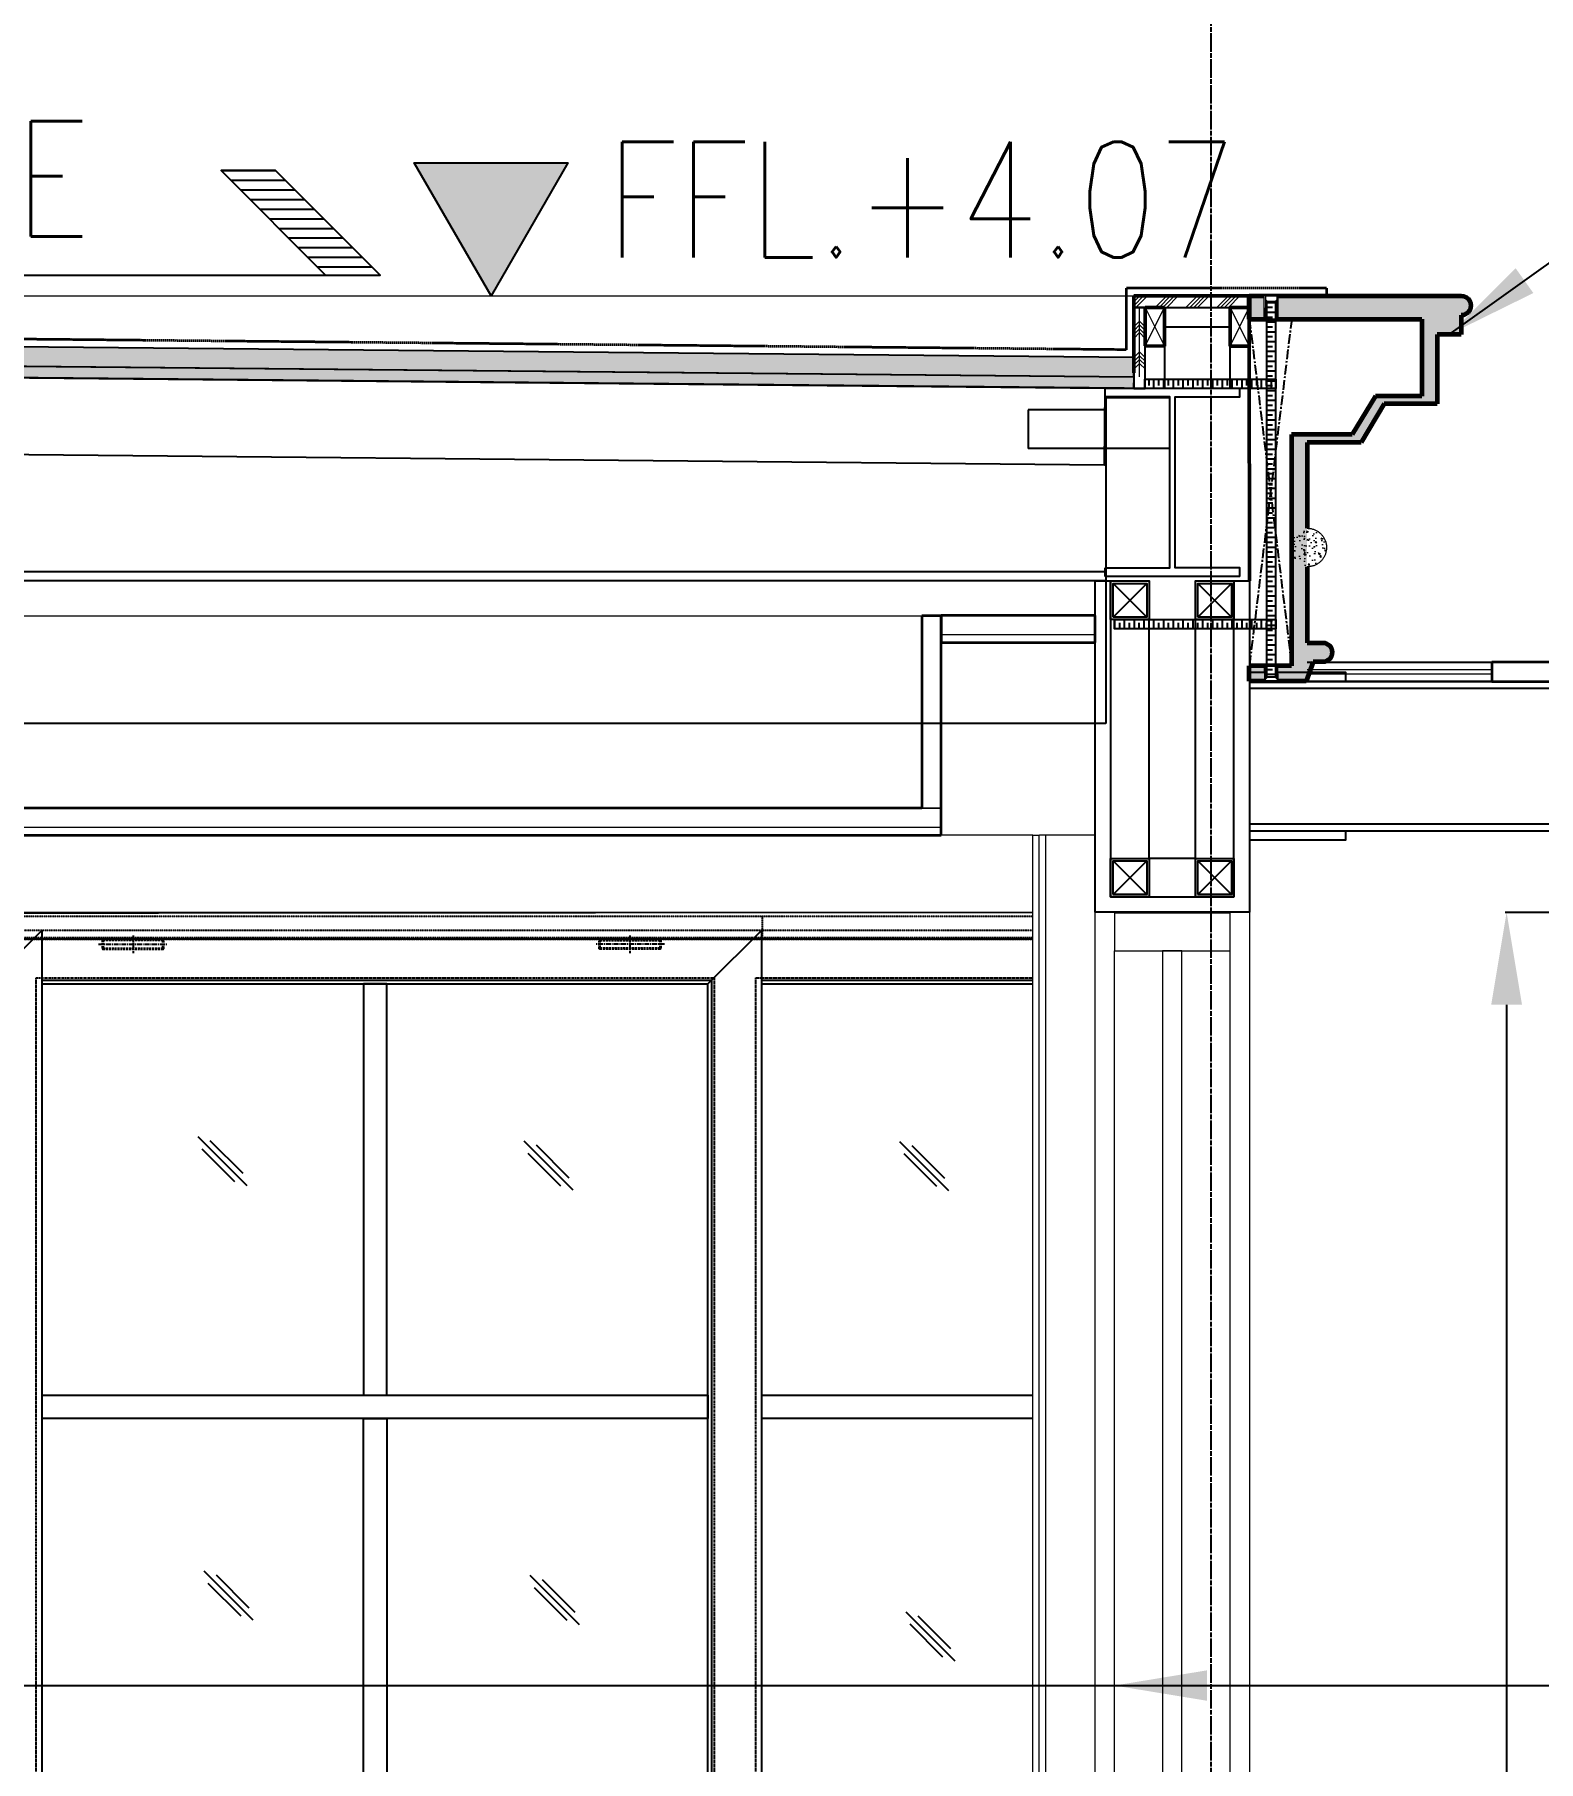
# Model space of a CAD drawing. Header units: millimetres. Extents: x -2196631 to 160, y -11674 to 51770.
# Drawn here: x -1039055 to -1037103, y 36320 to 38561 of the extents above; entities that cross this region are included whole.
import ezdxf
from ezdxf.enums import TextEntityAlignment as Align
from ezdxf.xclip import XClip

# ---------------------------------------------------------------- set-up
doc = ezdxf.new("R2010")
doc.units = ezdxf.units.MM
doc.set_wipeout_variables(frame=1)
for name, pattern in [('28 Xref BA305$0$_HIDDEN', [2.6, 2, -0.6]), ('28 Xref BA305$0$CENTER', [2, 1.25, -0.25, 0.25, -0.25]), ('_GRIDLINE', [11.2, 8, -0.6, 2, -0.6]), ('CENTER', [2, 1.25, -0.25, 0.25, -0.25]), ('DASHED-A5', [3.75, 2.5, -1.25]), ('DM1', [0.35, 0.05, -0.05, 0.2, -0.05]), ('HIDDEN', [0.375, 0.25, -0.125]), ('X289-3-GR-1$0$CENTER2', [1.125, 0.75, -0.125, 0.125, -0.125])]:
    doc.linetypes.add(name, pattern=pattern)
for name, color, linetype in [('2 mm. ALUMINIUM SHEET', 2, 'Continuous'), ('AE0720  MT 3986 SLIDING DOOR', 2, 'Continuous'), ('AE0760  SMALL TRANSOM', 4, 'Continuous'), ('AL-3 BOTTOM RAIL', 3, 'Continuous'), ('DIMENSION', 5, 'Continuous'), ('GLASS', 6, 'Continuous'), ('Level Spec', 3, 'Continuous'), ('MT-92103', 7, 'Continuous'), ('PVC COVER', 32, 'Continuous'), ('S-Section', 4, 'Continuous'), ('Slope', 1, 'Continuous'), ('TEXT 3', 3, 'Continuous'), ('TEXT 4', 4, 'Continuous'), ('TRIM', 2, 'Continuous')]:
    doc.layers.add(name, color=color, linetype=linetype)
for name, color, linetype, lineweight in [('21 Xref BA201$0$A-WALL', 113, 'Continuous', 18), ('28 Xref BA305$0$A-CLNG', 13, 'Continuous', 18), ('28 Xref BA305$0$A-DETL', 90, 'Continuous', 15), ('28 Xref BA305$0$A-DETL-GENF', 92, 'Continuous', 18), ('28 Xref BA305$0$A-FLOR', 192, 'Continuous', 9), ('28 Xref BA305$0$A-GLAZ', 151, 'Continuous', 9), ('28 Xref BA305$0$A-GLAZ-CURT', 52, 'Continuous', 18), ('28 Xref BA305$0$A-GLAZ-CWMG', 51, 'Continuous', 25), ('28 Xref BA305$0$A-ROOF', 132, 'Continuous', 18), ('28 Xref BA305$0$A-WALL', 113, 'Continuous', 9), ('S-GRID', 1, 'Continuous', 5)]:
    doc.layers.add(name, color=color, linetype=linetype, lineweight=lineweight)
doc.styles.add('28 Xref BA305$0$Standard', font='txt')
doc.styles.add('E100', font='ROMTH.shx', dxfattribs={"width": 0.85})
doc.styles.add('E175', font='ROMTH.shx', dxfattribs={"width": 0.85, "height": 4})
doc.styles.add('Romens', font='romans.shx', dxfattribs={"width": 0.8})
doc.dimstyles.new('28 Xref BA305$0$Standard', dxfattribs={"dimtxt": 0.18, "dimasz": 0.18, "dimexe": 0.18, "dimexo": 0.0625, "dimgap": 0.09, "dimtad": 0, "dimtih": 1, "dimtoh": 1, "dimdec": 4, "dimzin": 0, "dimdsep": 46, "dimtxsty": '28 Xref BA305$0$Standard', "dimcen": 0.09, "dimadec": 0, "dimazin": 0, "dimtfac": 1, "dimtdec": 4, "dimtofl": 0, "dimtmove": 0, "dimatfit": 3, "dimfxl": 0, "dimtolj": 1, "dimtzin": 0, "dimarcsym": 0})
doc.dimstyles.new('AA-50 mm', dxfattribs={"dimtxt": 120, "dimasz": 120, "dimexe": 160, "dimexo": 12, "dimgap": 100, "dimtad": 1, "dimdec": 0, "dimzin": 0, "dimdsep": 46, "dimtxsty": 'Romens', "dimcen": 0.3, "dimdle": 2, "dimclrd": 1, "dimclre": 1, "dimclrt": 3, "dimadec": 0, "dimazin": 0, "dimtfac": 1, "dimtdec": 0, "dimtix": 1, "dimtmove": 1, "dimatfit": 3, "dimfxl": 0, "dimtolj": 1, "dimtzin": 0, "dimarcsym": 0})

# ---------------------------------------------------------------- blocks, each defined once
blk = doc.blocks.new('28 Xref BA305$0$Orengery_Window_Steel_2200Wx3250H - Orengery_Window_Steel_2200Wx3250H-6362411-ZONE A_SECTION H')
at = {"layer": '28 Xref BA305$0$A-GLAZ', "color": 2, "lineweight": 18}
for p, q in [((-1080764, 4550.4), (-1080764, 4500.4)), ((-1080614, 4550.4), (-1080764, 4550.4)), ((-1080614, 4500.4), (-1080614, 4550.4)), ((-1080764, 4500.4), (-1080614, 4500.4)), ((-1080676.5, 4500.4), (-1080701.5, 4500.4)), ((-1080701.5, 4500.4), (-1080701.5, 1300.4)), ((-1080676.5, 1300.4), (-1080676.5, 4500.4))]:
    blk.add_line(p, q, dxfattribs=at)
at = {"layer": '28 Xref BA305$0$A-GLAZ', "color": 8}
for p, q in [((-1080764, 1300.4), (-1080764, 4500.4)), ((-1080614, 1300.4), (-1080614, 4500.4))]:
    blk.add_line(p, q, dxfattribs=at)
blk = doc.blocks.new('28 Xref BA305$0$Walls 1 - Walls 1-6035812-ZONE A_SECTION H')
at = {"layer": '28 Xref BA305$0$A-WALL', "lineweight": 18}
blk.add_line((-1080869.8, 4650.4), (-1080861.6, 4650.4), dxfattribs=at)
at = {"layer": '28 Xref BA305$0$A-WALL', "color": 2, "lineweight": 18}
blk.add_line((-1080869.8, 1300.4), (-1080869.8, 4650.4), dxfattribs=at)
at = {"layer": '28 Xref BA305$0$A-WALL', "color": 8, "lineweight": 18}
for p, q in [((-1080861.6, 1300.4), (-1080861.6, 4650.4)), ((-1080853, 1300.4), (-1080853, 4650.4)), ((-1080788.9, 1300.4), (-1080788.9, 4650.4)), ((-1080588.9, 4650.4), (-1080588.9, 1300.4))]:
    blk.add_line(p, q, dxfattribs=at)
blk = doc.blocks.new('28 Xref BA305$0$Ceilings 2 - Ceilings 2-6386874-ZONE A_SECTION H')
at = {"layer": '28 Xref BA305$0$A-CLNG', "color": 8}
for p, q in [((-1083529.5, 4935.4), (-1081014, 4935.4)), ((-1081014, 4685.4), (-1080989, 4685.4))]:
    blk.add_line(p, q, dxfattribs=at)
at = {"layer": '28 Xref BA305$0$A-CLNG', "color": 8, "lineweight": 35}
for p, q in [((-1080989, 4935.4), (-1081014, 4935.4)), ((-1081014, 4935.4), (-1081014, 4685.4)), ((-1080989, 4685.4), (-1080989, 4935.4))]:
    blk.add_line(p, q, dxfattribs=at)
blk = doc.blocks.new('28 Xref BA305$0$System Panel - Solid Acrylic 6mm_-7583188-ZONE A_SECTION H')
at = {"layer": '28 Xref BA305$0$A-GLAZ-CURT'}
for p, q in [((-1080514, 4933.4), (-1080274.1, 4933.4)), ((-1080274.1, 4927.4), (-1080514, 4927.4))]:
    blk.add_line(p, q, dxfattribs=at)
blk = doc.blocks.new('28 Xref BA305$0$Rectangular Mullion - Rectangular Mullion 25x50 mm-7583156-ZONE A_SECTION H')
at = {"layer": '28 Xref BA305$0$A-GLAZ-CWMG', "lineweight": 35}
for p, q in [((-1078788.9, 4942.9), (-1080274.1, 4942.9)), ((-1080274.1, 4942.9), (-1080274.1, 4917.9)), ((-1078788.9, 4917.9), (-1078788.9, 4942.9)), ((-1080274.1, 4917.9), (-1078788.9, 4917.9))]:
    blk.add_line(p, q, dxfattribs=at)
blk = doc.blocks.new('28 Xref BA305$0$Rectangular Mullion - Rectangular Mullion 25x50 mm-7583184-ZONE A_SECTION H')
at = {"layer": '28 Xref BA305$0$A-GLAZ-CWMG'}
for p, q in [((-1080514, 4942.9), (-1080274.1, 4942.9)), ((-1080274.1, 4917.9), (-1080514, 4917.9))]:
    blk.add_line(p, q, dxfattribs=at)
blk = doc.blocks.new('28 Xref BA305$0$Roofs 1 - Roofs 1-2999740-GRC_BUFFET LINE 2')
at = {"layer": '28 Xref BA305$0$A-ROOF'}
h = blk.add_hatch(dxfattribs=at)
h.set_pattern_fill('AR-CONC', color=8, scale=0.1, style=0)
h.set_pattern_definition([(50, (171077.052, 1666.373), (18.2184669, -1.59390855), [1.905, -20.955]), (355, (171077.052, 1666.373), (-3.52434214, 19.10568452), [1.524, -16.76405842]), (100.4514447, (171078.57, 1666.24), (14.6941247, 17.5117752), [1.61900088, -17.80902446]), (46.1842, (171077.052, 1671.453), (27.1079041, -4.2042328), [2.8575, -31.4325]), (96.6355576, (171079.31, 1671.102), (23.7404134, 24.74261246), [2.4285023, -26.7135608]), (351.1841512, (171077.052, 1671.453), (23.7404134, 24.74261246), [2.2859967, -25.1459732]), (21, (171079.592, 1670.183), (15.16143913, -10.22651982), [1.905, -20.955]), (326, (171079.592, 1670.183), (6.18020283, 18.4187966), [1.524, -16.764]), (71.451445, (171080.855, 1669.33), (21.34164193, 8.1922769), [1.61900088, -17.80899376]), (37.5, (171077.052, 1666.373), (0.308860325, 8.455503887), [0, -16.5608, 0, -17.018, 0, -16.8275]), (7.5, (171077.052, 1666.373), (6.68196625, 10.01805748), [0, -9.7028, 0, -16.1798, 0, -6.4135]), (327.5, (171071.388, 1666.373), (13.559059517, -0.5728744), [0, -6.35, 0, -19.812, 0, -26.289]), (317.5, (171068.848, 1666.373), (14.81291814, 2.5426491), [0, -8.255, 0, -13.1572, 0, -18.669])])
h.paths.add_polyline_path([(-923836.7, 4850.4), (-923762.9, 4850.4), (-923762.9, 4870.4), (-923817.8, 4870.4), (-923817.8, 5170.4), (-923896.5, 5170.4), (-923926.5, 5220.4), (-923986.8, 5220.4), (-923986.8, 5320.4), (-923762.9, 5320.4), (-923762.9, 5350.4), (-924037.9, 5350.4), (-924041.1, 5350), (-924044.1, 5348.8), (-924046.7, 5346.8), (-924048.7, 5344.2), (-924049.9, 5341.2), (-924050.4, 5337.9), (-924049.9, 5334.7), (-924048.7, 5331.7), (-924046.7, 5329.1), (-924044.1, 5327.1), (-924041.1, 5325.9), (-924037.9, 5325.4), (-924037.9, 5300.4), (-924006.9, 5300.4), (-924006.9, 5210.4), (-923937.9, 5210.4), (-923907.9, 5160.4), (-923837.9, 5160.4), (-923837.9, 4900.4), (-923857.9, 4900.4), (-923861.1, 4900), (-923864.1, 4898.8), (-923866.7, 4896.8), (-923868.7, 4894.2), (-923869.9, 4891.2), (-923870.4, 4887.9), (-923869.9, 4884.7), (-923868.7, 4881.7), (-923866.7, 4879.1), (-923864.1, 4877.1), (-923861.1, 4875.9), (-923857.9, 4875.4), (-923845.8, 4875.4)], flags=0)
h = blk.add_hatch(dxfattribs=at)
h.set_pattern_fill('AR-CONC', color=8, scale=0.1, style=0)
h.set_pattern_definition([(50, (171077.052, 1666.373), (18.2184669, -1.59390855), [1.905, -20.955]), (355, (171077.052, 1666.373), (-3.52434214, 19.10568452), [1.524, -16.76405842]), (100.4514447, (171078.57, 1666.24), (14.6941247, 17.5117752), [1.61900088, -17.80902446]), (46.1842, (171077.052, 1671.453), (27.1079041, -4.2042328), [2.8575, -31.4325]), (96.6355576, (171079.31, 1671.102), (23.7404134, 24.74261246), [2.4285023, -26.7135608]), (351.1841512, (171077.052, 1671.453), (23.7404134, 24.74261246), [2.2859967, -25.1459732]), (21, (171079.592, 1670.183), (15.16143913, -10.22651982), [1.905, -20.955]), (326, (171079.592, 1670.183), (6.18020283, 18.4187966), [1.524, -16.764]), (71.451445, (171080.855, 1669.33), (21.34164193, 8.1922769), [1.61900088, -17.80899376]), (37.5, (171077.052, 1666.373), (0.308860325, 8.455503887), [0, -16.5608, 0, -17.018, 0, -16.8275]), (7.5, (171077.052, 1666.373), (6.68196625, 10.01805748), [0, -9.7028, 0, -16.1798, 0, -6.4135]), (327.5, (171071.388, 1666.373), (13.559059517, -0.5728744), [0, -6.35, 0, -19.812, 0, -26.289]), (317.5, (171068.848, 1666.373), (14.81291814, 2.5426491), [0, -8.255, 0, -13.1572, 0, -18.669])])
h.paths.add_polyline_path([(-923837.9, 4999.9), (-923833.8, 5000.3), (-923829.8, 5001.4), (-923826, 5003.1), (-923822.6, 5005.5), (-923819.6, 5008.5), (-923817.8, 5011), (-923817.8, 5036.7), (-923819.6, 5039.2), (-923822.6, 5042.2), (-923826.3, 5044.7), (-923829.8, 5046.3), (-923833.8, 5047.4), (-923837.9, 5047.8), (-923842.1, 5047.4), (-923846.1, 5046.3), (-923849.9, 5044.6), (-923853.3, 5042.2), (-923856.3, 5039.2), (-923858.7, 5035.8), (-923860.4, 5032), (-923861.5, 5027.8), (-923861.9, 5023.8), (-923861.5, 5019.7), (-923860.4, 5015.5), (-923858.7, 5011.9), (-923856.3, 5008.5), (-923853.3, 5005.5), (-923849.9, 5003.1), (-923846.1, 5001.4), (-923842.1, 5000.3), (-923840.8, 5000.2)], flags=0)
at = {"layer": '28 Xref BA305$0$A-ROOF', "lineweight": 60}
for p, q in [((-923762.9, 5350.4), (-924037.9, 5350.4)), ((-923762.9, 5320.4), (-923762.9, 5350.4)), ((-924037.9, 5325.4), (-924037.9, 5300.4)), ((-923762.8, 5320.4), (-923986.8, 5320.4)), ((-923986.8, 5320.4), (-923986.8, 5220.4)), ((-924037.9, 5300.4), (-924006.9, 5300.4)), ((-924006.9, 5300.4), (-924006.9, 5210.4)), ((-924006.9, 5210.4), (-923937.9, 5210.4)), ((-923986.8, 5220.4), (-923926.5, 5220.4)), ((-923937.9, 5210.4), (-923907.9, 5160.4)), ((-923926.5, 5220.4), (-923896.5, 5170.4)), ((-923907.9, 5160.4), (-923837.9, 5160.4)), ((-923896.5, 5170.4), (-923817.8, 5170.4)), ((-923837.9, 5160.4), (-923838, 5048.9)), ((-923817.8, 5170.4), (-923817.8, 4870.4)), ((-923837.9, 4998.9), (-923837.9, 4900.4)), ((-923837.9, 4900.4), (-923857.9, 4900.4)), ((-923857.9, 4875.4), (-923845.8, 4875.4)), ((-923845.8, 4875.4), (-923836.7, 4850.4)), ((-923817.8, 4870.4), (-923762.8, 4870.4)), ((-923762.9, 4850.4), (-923762.9, 4870.4)), ((-923836.7, 4850.4), (-923762.9, 4850.4))]:
    blk.add_line(p, q, dxfattribs=at)
at = {"layer": '28 Xref BA305$0$A-ROOF'}
for p in [(-923838.1, 4998.9), (-923838.1, 4998.9), (-923838.1, 4998.9), (-923838.1, 4998.9), (-923838.1, 4998.9), (-923838, 4998.9), (-923838, 4998.9), (-923838, 4998.9), (-923838, 4998.9), (-923838, 4998.9), (-923838, 4998.9), (-923838, 4998.9), (-923838, 4998.9), (-923838, 4998.9)]:
    blk.add_line(p, (-923837.9, 4998.9), dxfattribs=at)
at = {"layer": '28 Xref BA305$0$A-ROOF', "flags": 128}
blk.add_lwpolyline([(-923838.1, 5048.9), (-923839.1, 5048.8), (-923840.1, 5048.8), (-923841.1, 5048.7), (-923842.1, 5048.5), (-923843.1, 5048.4), (-923844, 5048.1), (-923845, 5047.9), (-923846, 5047.6), (-923846.9, 5047.2), (-923847.8, 5046.9), (-923848.7, 5046.5), (-923849.6, 5046), (-923850.5, 5045.5), (-923851.4, 5045), (-923852.2, 5044.5), (-923853, 5043.9), (-923853.8, 5043.3), (-923854.6, 5042.6), (-923855.3, 5042), (-923856, 5041.3), (-923856.7, 5040.5), (-923857.4, 5039.8), (-923858, 5039), (-923858.6, 5038.2), (-923859.1, 5037.4), (-923859.7, 5036.5), (-923860.1, 5035.6), (-923860.6, 5034.7), (-923861, 5033.8), (-923861.4, 5032.9), (-923861.7, 5032), (-923862, 5031), (-923862.3, 5030.1), (-923862.5, 5029.1), (-923862.7, 5028.1), (-923862.9, 5027.1), (-923863, 5026.1), (-923863.1, 5025.1), (-923863.1, 5024.1), (-923863.1, 5023.1), (-923863, 5022.1), (-923863, 5021.1), (-923862.8, 5020.1), (-923862.7, 5019.1), (-923862.4, 5018.2), (-923862.2, 5017.2), (-923861.9, 5016.2), (-923861.6, 5015.3), (-923861.2, 5014.4), (-923860.8, 5013.4), (-923860.4, 5012.5), (-923859.9, 5011.7), (-923859.4, 5010.8), (-923858.9, 5010), (-923858.3, 5009.1), (-923857.7, 5008.3), (-923857.1, 5007.6), (-923856.4, 5006.8), (-923855.7, 5006.1), (-923855, 5005.4), (-923854.2, 5004.8), (-923853.5, 5004.1), (-923852.7, 5003.5), (-923851.8, 5003), (-923851, 5002.4), (-923850.1, 5001.9), (-923849.2, 5001.5), (-923848.3, 5001), (-923847.4, 5000.6), (-923846.5, 5000.3), (-923845.5, 5000), (-923844.6, 4999.7), (-923843.6, 4999.5), (-923842.6, 4999.3), (-923841.6, 4999.1), (-923840.6, 4999), (-923839.6, 4998.9), (-923838.6, 4998.9), (-923838.1, 4998.9)], dxfattribs=at)
at = {"layer": '28 Xref BA305$0$A-ROOF', "lineweight": 60}
for centre in [(-924037.9, 5337.9), (-923857.9, 4887.9)]:
    blk.add_arc(centre, 12.5, 90, 270, dxfattribs=at)
blk = doc.blocks.new('28 Xref BA305$0$6')
at = {"color": 3}
for p, q in [((-1078921.3, 7801.8), (-1078924.3, 7804.8)), ((-1078921.3, 7801.8), (-1078924.3, 7801.8)), ((-1078911.3, 7801.7), (-1078908.3, 7804.7)), ((-1078911.3, 7801.7), (-1078908.3, 7801.7))]:
    blk.add_line(p, q, dxfattribs=at)
at = {"color": 1}
blk.add_lwpolyline([(-1078908.3, 7807.3), (-1078924.3, 7807.3), (-1078924.4, 7787.3), (-1078908.4, 7787.3)], close=True, dxfattribs=at)
blk = doc.blocks.new('28 Xref BA305$0$gt')
at = {"color": 3}
for p, q in [((-1078922.7, 8289.5), (-1078925.7, 8286.5)), ((-1078922.7, 8289.5), (-1078925.7, 8289.5)), ((-1078912.7, 8289.4), (-1078909.7, 8286.4)), ((-1078912.7, 8289.4), (-1078909.7, 8289.4))]:
    blk.add_line(p, q, dxfattribs=at)
at = {"color": 1}
blk.add_lwpolyline([(-1078909.6, 8311.7), (-1078925.6, 8311.7), (-1078925.7, 8281.7), (-1078909.7, 8281.6)], close=True, dxfattribs=at)
blk = doc.blocks.new('28 Xref BA305$0$A$C4D8270BC')
h = blk.add_hatch()
h.set_pattern_fill('ANSI33', color=8, scale=2, angle=45)
h.set_pattern_definition([(90, (1070977.985, 3028.464), (-12.7, 0), []), (90, (1070984.335, 3034.814), (-12.7, 0), [6.35, -3.175])])
h.paths.add_polyline_path([(423.5, 391.8), (253.3, 392.4), (253.3, 380.4), (423.5, 379.8)])
h.paths.add_polyline_path([(462.5, 80), (253.3, 80), (253.3, 68), (462.5, 68)])
at = {"color": 8, "linetype": '28 Xref BA305$0$CENTER', "ltscale": 10}
for p, q in [((232.5, 470.1), (287.5, 20.1)), ((287.5, 470.1), (232.5, 20.1))]:
    blk.add_line(p, q, dxfattribs=at)
at = {"color": 3}
for p, q in [((254.3, 4.1), (251.3, 7.1)), ((254.3, 4.1), (251.3, 4.1)), ((264.3, 4.1), (267.3, 7)), ((264.3, 4.1), (267.3, 4)), ((267.3, 7), (267.3, 4))]:
    blk.add_line(p, q, dxfattribs=at)
at = {"color": 2}
for points in [[(422.9, 392.1), (253.3, 392.1), (253.3, 380.1), (422.9, 380.1)], [(462.5, 80), (253.3, 80), (253.3, 68), (462.5, 68)]]:
    blk.add_lwpolyline(points, close=True, dxfattribs=at)
at = {"color": 1}
blk.add_lwpolyline([(267.2, 20), (251.2, 20.1), (251.1, 0.1), (267.1, 0)], close=True, dxfattribs=at)
at = {"layer": '28 Xref BA305$0$A-FLOR', "lineweight": 60}
for p, q in [((287.6, 500.1), (287.5, 500.1)), ((287.5, 500.1), (287.5, 470.1))]:
    blk.add_line(p, q, dxfattribs=at)
at = {"color": 8, "linetype": '28 Xref BA305$0$CENTER', "ltscale": 10}
blk.add_blockref('28 Xref BA305$0$Roofs 1 - Roofs 1-2999740-GRC_BUFFET LINE 2', (924050.4, -4850.4), dxfattribs=at)
for points in [[(250.4, 490), (268.4, 490), (268.3, 470), (250.3, 470.1), (250.3, 490)], [(250.4, 20.1), (268.4, 20), (268.3, 0), (250.3, 0.1), (250.3, 20.1)]]:
    blk.add_wipeout(points)
blk.add_lwpolyline([(250.3, 500.1), (268.4, 500.1), (268.4, 470.1), (250.3, 470.1)], close=True)
at = {"rotation": 180}
blk.add_blockref('28 Xref BA305$0$6', (-1078657.2, 7807.3), dxfattribs=at)
blk.add_wipeout([(250.3, 500.1), (268.4, 500.1), (268.4, 470.1), (250.3, 470.1)])
h = blk.add_hatch()
h.set_pattern_fill('ANSI33', color=8, scale=2, angle=315)
h.set_pattern_definition([(0, (1078828.152, -7811.559), (3e-15, 12.7), []), (0, (1078834.502, -7817.909), (3e-15, 12.7), [6.35, -3.175])])
h.paths.add_polyline_path([(265.3, 492.3), (253.3, 492.3), (253.3, 5.6), (265.3, 5.6)])
at = {"color": 2}
blk.add_lwpolyline([(253.3, 492.3), (265.3, 492.3), (265.3, 5.6), (253.3, 5.6)], close=True, dxfattribs=at)
blk.add_lwpolyline([(253.3, 492.2), (265.3, 492.2), (265.3, 5.6), (253.3, 5.6)], close=True)
at = {"xscale": -1, "rotation": 180}
blk.add_blockref('28 Xref BA305$0$gt', (1079176.8, 8781.7), dxfattribs=at)
blk = doc.blocks.new('28 Xref BA305$0$A$C73DA7B81')
at = {"color": 2}
for points in [[(0, 0), (0, 50), (50, 50), (50, 0)], [(3.2, 3.2), (3.2, 46.8), (46.8, 46.8), (46.8, 3.2)]]:
    blk.add_lwpolyline(points, close=True, dxfattribs=at)
at = {"color": 8}
for points in [[(3.2, 46.8), (46.8, 3.2)], [(3.2, 3.2), (46.8, 46.8)]]:
    blk.add_lwpolyline(points, dxfattribs=at)
blk = doc.blocks.new('28 Xref BA305$0$M_Nominal Cut Lumber-Section - 25 x 50mm Nominal-7234800-ZONE A_SECTION C')
at = {"layer": '28 Xref BA305$0$A-DETL-GENF', "color": 2, "lineweight": 50}
for p, q in [((-920209.6, 5752.7), (-920256.9, 5736.4)), ((-920201.5, 5729.1), (-920209.6, 5752.7)), ((-920256.9, 5736.4), (-920248.8, 5712.8)), ((-920248.8, 5712.8), (-920201.5, 5729.1))]:
    blk.add_line(p, q, dxfattribs=at)
at = {"layer": '28 Xref BA305$0$A-DETL-GENF', "color": 255, "lineweight": 15}
for p, q in [((-920248.8, 5712.8), (-920209.6, 5752.7)), ((-920201.5, 5729.1), (-920256.9, 5736.4))]:
    blk.add_line(p, q, dxfattribs=at)
blk = doc.blocks.new('28 Xref BA305$0$A$C1AA16926')
at = {"color": 8}
for points in [[(82.5, 66), (0, 66), (0, 0)], [(82.5, 66), (82.5, 53)], [(85.5, 50), (82.5, 53)], [(85.5, 50), (183.5, 50)], [(183.5, 50), (183.5, 0)], [(0, 0), (183.5, 0)]]:
    blk.add_lwpolyline(points, dxfattribs=at)
blk = doc.blocks.new('*D630')
at = {"color": 0, "lineweight": -2, "transparency": 16777216}
for p, q in [((-1041805.1, 5244.3), (-1041805.1, 4795.4)), ((-1037664.9, 5211.9), (-1037664.9, 4795.4)), ((-1041804.9, 4795.6), (-1039735.7, 4795.6)), ((-1037665, 4795.6), (-1039734.3, 4795.6))]:
    blk.add_line(p, q, dxfattribs=at)
at = {"color": 0, "transparency": 16777216}
for points in [[(-1041804.9, 4795.6), (-1041804.9, 4795.5), (-1041805.1, 4795.6)], [(-1037665, 4795.6), (-1037665, 4795.5), (-1037664.9, 4795.6)]]:
    blk.add_solid(points, dxfattribs=at)
at = {"layer": 'Defpoints', "color": 0, "transparency": 16777216}
for p in [(-1041805.1, 5244.4), (-1037664.9, 5212), (-1037664.9, 4795.6)]:
    blk.add_point(p, dxfattribs=at)
at = {"color": 0, "transparency": 16777216, "insert": (-1039735, 4795.6), "char_height": 0.18, "attachment_point": 5, "style": '28 Xref BA305$0$Standard'}
blk.add_mtext('\\A1;4140.2461', dxfattribs=at)
blk = doc.blocks.new('A$C7A065C09')
at = {"layer": 'PVC COVER', "linetype": 'CENTER', "ltscale": 5}
for p, q in [((45, 22.6), (45, 0)), ((0, 11.3), (90, 11.3))]:
    blk.add_line(p, q, dxfattribs=at)
at = {"layer": 'PVC COVER', "linetype": 'DASHED-A5'}
blk.add_lwpolyline([(84, 5, 0.414214), (85, 6), (85, 16.6, 0.414214), (84, 17.6), (6, 17.6, 0.414214), (5, 16.6), (5, 6, 0.414214), (6, 5)], format="xyb", close=True, dxfattribs=at)
at = {"layer": 'PVC COVER', "color": 251, "linetype": 'DASHED-A5'}
blk.add_lwpolyline([(84, 5.8, 0.414214), (84.2, 6), (84.2, 16.6, 0.414214), (84, 16.8), (6, 16.8, 0.414214), (5.8, 16.6), (5.8, 6, 0.414214), (6, 5.8)], format="xyb", close=True, dxfattribs=at)
blk.add_lwpolyline([(83.8, 6.2), (83.8, 16.4), (6.2, 16.4), (6.2, 6.2)], close=True, dxfattribs=at)
blk = doc.blocks.new('A$C320E21BD')
at = {"layer": 'GLASS', "color": 203, "linetype": 'Continuous', "ltscale": 5}
for p, q in [((0, 0), (127.3, 127.3)), ((10.6, 31.8), (95.5, 116.7)), ((31.8, 10.6), (116.7, 95.5))]:
    blk.add_line(p, q, dxfattribs=at)
blk = doc.blocks.new('A$C03667459')
at = {"layer": '2 mm. ALUMINIUM SHEET', "xscale": 2, "yscale": 2, "zscale": 2}
blk.add_blockref('A$C320E21BD', (-127.3, -127.3), dxfattribs=at)
blk = doc.blocks.new('A$C478266F2')
at = {"layer": 'AE0720  MT 3986 SLIDING DOOR', "linetype": 'HIDDEN'}
blk.add_line((2896.5, 3247), (25, 3247), dxfattribs=at)
at = {"layer": 'AE0720  MT 3986 SLIDING DOOR'}
for p, q in [((958.8, 32, 0), (958.8, 3247, 0)), ((1028.8, 3177), (958.8, 3247, 0)), ((1892.7, 32, 0), (1892.7, 3247, 0)), ((1962.7, 3177), (1892.7, 3247, 0)), ((958.8, 3182), (90, 3182)), ((958.8, 3177), (95, 3177)), ((1023.8, 97, 0), (1023.8, 3182, 0)), ((1892.7, 3182), (1023.8, 3182)), ((1028.8, 952, 0), (1028.8, 3177, 0)), ((1892.7, 3177), (1028.8, 3177))]:
    blk.add_line(p, q, dxfattribs=at)
at = {"layer": 'AE0760  SMALL TRANSOM'}
for points in [[(1475.7, 2643.2), (1445.7, 2643.2), (1445.7, 3177), (1475.7, 3177)], [(958.8, 2643.2), (95, 2643.2), (95, 2613.2), (958.8, 2613.2)], [(1892.7, 2643.2), (1028.8, 2643.2), (1028.8, 2613.2), (1892.7, 2613.2)], [(1475.7, 2613.2), (1445.7, 2613.2), (1445.7, 2079.5), (1475.7, 2079.5)]]:
    blk.add_lwpolyline(points, close=True, dxfattribs=at)
at = {"layer": 'AL-3 BOTTOM RAIL', "color": 9, "linetype": 'HIDDEN'}
blk.add_lwpolyline([(25, 3279), (2925, 3279), (2925, 3235), (25, 3235)], close=True, dxfattribs=at)
at = {"layer": 'GLASS', "color": 203, "linetype": 'HIDDEN', "ltscale": 5}
for points in [[(966.8, 3185), (87, 3185), (87, 944), (966.8, 944)], [(1900.7, 3185), (1020.8, 3185), (1020.8, 944), (1900.7, 944)]]:
    blk.add_lwpolyline(points, close=True, dxfattribs=at)
at = {"layer": 'MT-92103', "color": 8, "linetype": 'HIDDEN'}
blk.add_line((958, 3237), (958, 3265), dxfattribs=at)
at = {"layer": 'MT-92103', "linetype": 'HIDDEN'}
blk.add_lwpolyline([(2924.8, 3265), (25, 3265), (25, 3237), (2924.8, 3237)], close=True, dxfattribs=at)
at = {"layer": 'TRIM'}
blk.add_lwpolyline([(2949.8, 3279), (0, 3279), (0, 3235), (2949.8, 3235)], close=True, dxfattribs=at)
blk.add_blockref('A$C7A065C09', (1085, 3217.2))
at = {"xscale": -1}
blk.add_blockref('A$C7A065C09', (1819.9, 3217.2), dxfattribs=at)
at = {"layer": 'DIMENSION', "xscale": 0.25, "yscale": 0.25, "zscale": 0.25}
for p in [(747.8, 2940.5), (1235.5, 2941.1), (1658.7, 2946.8), (1227.5, 2377.3), (1650.7, 2383), (739.9, 2330)]:
    blk.add_blockref('A$C03667459', p, dxfattribs=at)
blk = doc.blocks.new('21 Xref BA201')
blk.add_blockref('A$C478266F2', (-1061047.5, 1280.4))
at = {"layer": '21 Xref BA201$0$A-WALL'}
blk.add_line((-1061047.5, 4550.4), (-1058114.3, 4550.4), dxfattribs=at)
blk = doc.blocks.new('A$C639346F0')
blk.add_lwpolyline([(335, 935), (335, 717)])
at = {"layer": 'S-Section', "color": 4}
for p, q in [((147.7, 1059.3), (147.7, 1070.3)), ((322.7, 1059.3), (147.7, 1059.3))]:
    blk.add_line(p, q, dxfattribs=at)
at = {"layer": 'S-Section', "color": 3}
for p, q in [((335, 923), (2136.8, 923)), ((2136.8, 923), (2136.8, 729)), ((335, 914), (629.4, 914)), ((629.4, 914), (1842.9, 914)), ((1842.9, 914), (2136.8, 914)), ((335, 738), (629.4, 738)), ((335, 729), (582.1, 729)), ((582.1, 729), (1895.7, 729)), ((629.4, 738), (1848.4, 738)), ((1848.4, 738), (2136.8, 738)), ((1895.7, 729), (2136.8, 729))]:
    blk.add_line(p, q, dxfattribs=at)
at = {"layer": 'S-Section', "color": 4}
for points in [[(322.7, 1059.3), (322.7, 1069.3), (322.7, 1070.3), (238.7, 1070.3), (238.7, 1292.3), (322.7, 1292.3), (322.7, 1303.3), (147.7, 1303.3)], [(147.7, 1070.3), (231.7, 1070.3), (231.7, 1292.3), (147.7, 1292.3), (147.7, 1303.3)], [(335, 935), (459.7, 935), (459.7, 923), (335, 923)], [(335, 729), (459.7, 729), (459.7, 717), (335, 717)]]:
    blk.add_lwpolyline(points, dxfattribs=at)
blk = doc.blocks.new('FINISHING FLOOR - ( ELE - SEC )')
at = {"layer": 'Level Spec'}
h = blk.add_hatch(color=1, dxfattribs=at)
h.dxf.hatch_style = 1
h.paths.add_polyline_path([(0, 0), (-0.1992, 0.345), (0.1992, 0.345)])
at = {"layer": 'Level Spec', "color": 1}
blk.add_lwpolyline([(0, 0), (-0.1992, 0.345), (0.1992, 0.345)], close=True, dxfattribs=at)
at = {"layer": 'TEXT 3', "style": 'Romens', "width": 0.8}
blk.add_attdef('+XX.XXXMSL.', (0.2992, 0.1), '', height=0.3, dxfattribs=at)
at = {"layer": 'TEXT 4', "style": 'Romens', "width": 0.8}
blk.add_attdef('XXXXXX_X', (0.2992, 0.545), '', height=0.4, dxfattribs=at)
blk = doc.blocks.new('SLOPE SYMBOL')
at = {"layer": 'Slope'}
h = blk.add_hatch(dxfattribs=at)
h.set_pattern_fill('ANSI31', color=256, scale=0.2, angle=135)
h.set_pattern_definition([(180, (-21.835816, -12.031288), (-3e-18, -0.025), [])])
h.paths.add_polyline_path([(-2.56, 0.2712), (-2.7014, 0.2712), (-2.9726, 0), (-2.8312, 0)])
blk.add_lwpolyline([(0, 0), (-2.9726, 0), (-2.7014, 0.2712), (-2.56, 0.2712), (-2.8312, 0)], dxfattribs=at)
at = {"layer": 'TEXT 3', "style": 'Romens', "width": 0.8}
for tag, p in [('SLOPE', (-2.345, 0.1)), ('1:200', (-1.0366, 0.1))]:
    blk.add_attdef(tag, p, '', height=0.3, dxfattribs=at)
blk = doc.blocks.new('*D572')
at = {"color": 1, "linetype": 'X289-3-GR-1$0$CENTER2', "lineweight": -2, "transparency": 16777216}
for p, q in [((-1037146.7, 37422.1), (-1036984.7, 37422.1)), ((-1037146.7, 34152.1), (-1036984.7, 34152.1))]:
    blk.add_line(p, q, dxfattribs=at)
at = {"color": 1, "lineweight": -2, "transparency": 16777216}
blk.add_line((-1037144.7, 37302.1), (-1037144.7, 34272.1), dxfattribs=at)
at = {"color": 1, "transparency": 16777216}
for points in [[(-1037164.7, 37302.1), (-1037124.7, 37302.1), (-1037144.7, 37422.1)], [(-1037164.7, 34272.1), (-1037124.7, 34272.1), (-1037144.7, 34152.1)]]:
    blk.add_solid(points, dxfattribs=at)
at = {"layer": 'Defpoints', "color": 0, "transparency": 16777216}
for p in [(-1037478.6, 37422.1), (-1042065, 34152.1), (-1037144.7, 34152.1)]:
    blk.add_point(p, dxfattribs=at)
at = {"color": 3, "transparency": 16777216, "insert": (-1037304.7, 35787.1), "char_height": 120, "attachment_point": 5, "rotation": 90, "style": 'Romens'}
blk.add_mtext('\\A1;3270', dxfattribs=at)
blk = doc.blocks.new('*D625')
at = {"color": 1, "linetype": 'DM1', "lineweight": -2, "transparency": 16777216}
for p, q in [((-2, 37761.4), (160, 37761.4)), ((-2, 34172.1), (160, 34172.1))]:
    blk.add_line(p, q, dxfattribs=at)
at = {"color": 1, "lineweight": -2, "transparency": 16777216}
blk.add_line((0, 37641.4), (0, 34292.1), dxfattribs=at)
at = {"color": 1, "transparency": 16777216}
for points in [[(-20, 37641.4), (20, 37641.4), (0, 37761.4)], [(-20, 34292.1), (20, 34292.1), (0, 34172.1)]]:
    blk.add_solid(points, dxfattribs=at)
at = {"layer": 'Defpoints', "color": 0, "transparency": 16777216}
for p in [(-1100938.7, 37761.4), (-1100938.7, 34172.1), (0, 34172.1)]:
    blk.add_point(p, dxfattribs=at)
at = {"color": 3, "transparency": 16777216, "insert": (-160, 35966.7), "char_height": 120, "attachment_point": 5, "rotation": 90, "style": 'Romens'}
blk.add_mtext('\\A1;3589', dxfattribs=at)
blk = doc.blocks.new('28 Xref BA305')
at = {"color": 8}
blk.add_lwpolyline([(-1040187.89526, 5254.95513), (-1037666.01091, 5230.803), (-1037666.96857, 5130.80758), (-1040188.85292, 5154.95972)], close=True, dxfattribs=at)
for points in [[(-1037665.86897, 4992.44567), (-1040187.86897, 4992.44567)], [(-1037665.86897, 4980.44567), (-1040187.86897, 4980.44567)], [(-1037548.58871, 4620.44567), (-1037608.62856, 4620.44567)]]:
    blk.add_lwpolyline(points, dxfattribs=at)
at = {"color": 2}
blk.add_lwpolyline([(-1037478.58871, 4550.44567), (-1037678.58882, 4550.44567)], dxfattribs=at)
at = {"layer": '28 Xref BA305$0$A-CLNG', "color": 8, "lineweight": 35}
for p, q in [((-1037678.62717, 4935.44567), (-1037878.62717, 4935.44567)), ((-1037903.62717, 4685.44567), (-1041968.65527, 4685.44567))]:
    blk.add_line(p, q, dxfattribs=at)
at = {"layer": '28 Xref BA305$0$A-CLNG', "lineweight": 35}
for p, q in [((-1037878.62717, 4935.44567), (-1037878.62717, 4900.44567)), ((-1037878.62717, 4650.44567), (-1037878.62717, 4685.44567))]:
    blk.add_line(p, q, dxfattribs=at)
at = {"layer": '28 Xref BA305$0$A-CLNG', "color": 2, "lineweight": 35}
for p, q in [((-1037678.62717, 4900.44567), (-1037678.62717, 4935.44567)), ((-1037878.62717, 4900.44567), (-1037678.62717, 4900.44567)), ((-1041978.6603, 4650.44567), (-1037878.62717, 4650.44567))]:
    blk.add_line(p, q, dxfattribs=at)
at = {"layer": '28 Xref BA305$0$A-CLNG', "color": 2}
for p, q in [((-1037678.62717, 4910.44567), (-1037878.62717, 4910.44567)), ((-1037878.62717, 4660.44567), (-1041968.65527, 4660.44567))]:
    blk.add_line(p, q, dxfattribs=at)
at = {"layer": '28 Xref BA305$0$A-CLNG', "color": 8}
blk.add_line((-1037878.62717, 4685.44567), (-1037903.62717, 4685.44567), dxfattribs=at)
at = {"layer": '28 Xref BA305$0$A-DETL', "color": 6, "linetype": '28 Xref BA305$0$_HIDDEN', "lineweight": 35}
for p, q in [((-1037378.62638, 5360.44567), (-1037638.62759, 5360.44567)), ((-1037638.62759, 5360.44567), (-1037638.62759, 5280.44567)), ((-1037638.53222, 5280.54212), (-1041845.25346, 5320.82998))]:
    blk.add_line(p, q, dxfattribs=at)
at = {"layer": '28 Xref BA305$0$A-FLOR', "color": 8, "lineweight": 18}
blk.add_line((-1041828.65788, 5350.44567), (-1037628.62856, 5350.44567), dxfattribs=at)
at = {"layer": '28 Xref BA305$0$A-FLOR', "color": 2, "lineweight": 50}
for p, q in [((-1037478.62856, 5350.44567), (-1037628.62856, 5350.44567)), ((-1037628.62856, 5350.44567), (-1037628.62856, 5250.44567)), ((-1037478.58871, 4980.44567), (-1037478.71249, 5285.36221))]:
    blk.add_line(p, q, dxfattribs=at)
at = {"layer": '28 Xref BA305$0$A-FLOR', "color": 2, "lineweight": 18}
for p, q in [((-1037759.45241, 4650.44567), (-1037878.62717, 4650.44567)), ((-1037678.62856, 4650.44567), (-1037751.09579, 4650.44567))]:
    blk.add_line(p, q, dxfattribs=at)
at = {"layer": '28 Xref BA305$0$A-WALL', "lineweight": 35}
blk.add_line((-1037653.65668, 4550.44567), (-1037503.65668, 4550.44567), dxfattribs=at)
blk.add_blockref('A$C639346F0', (-1037813.56516, 3927.16178))
at = {"color": 8}
for p in [(-1037658.6286, 4570.44567), (-1037548.58875, 4570.44567)]:
    blk.add_blockref('28 Xref BA305$0$A$C73DA7B81', p, dxfattribs=at)
ref = blk.add_blockref('21 Xref BA201', (-2098199.96088, 0), dxfattribs=dict(xscale=-1))
XClip(ref).set_block_clipping_path([(-1046821.273182428, 4540.44887487), (-1060440.5084648631, 4550.4456720384), (-1060440.5084648631, 1300.4456720384), (-1056445.9646267691, 1280.4456719445), (-1056421.290457831, 1850.4456720384), (-1046821.3171875631, 1850.4456720384)])
at = {"layer": '28 Xref BA305$0$A-CLNG', "color": 8}
blk.add_blockref('28 Xref BA305$0$Ceilings 2 - Ceilings 2-6386874-ZONE A_SECTION H', (43110.32562, 0), dxfattribs=at)
at = {"layer": '28 Xref BA305$0$A-GLAZ'}
blk.add_blockref('28 Xref BA305$0$Orengery_Window_Steel_2200Wx3250H - Orengery_Window_Steel_2200Wx3250H-6362411-ZONE A_SECTION H', (43110.32562, 0), dxfattribs=at)
at = {"layer": '28 Xref BA305$0$A-GLAZ-CURT'}
blk.add_blockref('28 Xref BA305$0$System Panel - Solid Acrylic 6mm_-7583188-ZONE A_SECTION H', (43110.32562, -67.77082), dxfattribs=at)
at = {"layer": '28 Xref BA305$0$A-GLAZ-CWMG'}
for name in ['28 Xref BA305$0$Rectangular Mullion - Rectangular Mullion 25x50 mm-7583184-ZONE A_SECTION H', '28 Xref BA305$0$Rectangular Mullion - Rectangular Mullion 25x50 mm-7583156-ZONE A_SECTION H']:
    blk.add_blockref(name, (43110.32562, -67.77082), dxfattribs=at)
at = {"color": 10, "linetype": 'Continuous', "style": 'E175', "width": 0.85}
blk.add_attdef('POOL_SIDE_ELEVATION', (-1089924.93658, -4582.55958), '', height=320, dxfattribs=at)
at = {"color": 6, "linetype": 'Continuous', "style": 'E100', "width": 0.85}
blk.add_attdef('SCALE', text='', height=160, dxfattribs=at).set_placement((-1092437.31517, -4942.55958), align=Align.RIGHT)
at = {"color": 8}
dim = blk.add_linear_dim(base=(-1037664.86897, 4795.5685), p1=(-1041805.11503, 5244.35267), p2=(-1037664.86897, 5211.95567), dimstyle='28 Xref BA305$0$Standard', dxfattribs=at)
dim.commit()
dim.dimension.update_dxf_attribs({"geometry": '*D630', "text_midpoint": (-1039734.992, 4795.5685)})
at = {"layer": '28 Xref BA305$0$A-WALL', "lineweight": 18}
blk.add_line((-1040185.85327, 4550.44567), (-1037759.45241, 4550.44567), dxfattribs=at)
at = {"color": 8, "ltscale": 20, "xscale": -1}
blk.add_blockref('28 Xref BA305$0$A$C4D8270BC', (-1037191.12857, 4850.36622), dxfattribs=at)
at = {"layer": '28 Xref BA305$0$A-WALL', "lineweight": 18}
blk.add_blockref('28 Xref BA305$0$Walls 1 - Walls 1-6035812-ZONE A_SECTION H', (43110.32562, 0), dxfattribs=at)
h = blk.add_hatch()
h.set_pattern_fill('BATTINSUL', color=255, scale=25, pattern_type=2)
h.set_pattern_definition([(74.83521723, (-62917.5142, -3800.6327), (83.52777178868, 310.75000000714), [2.775, -348.45574365]), (292.8987464, (-62916.8517, -3806.2352), (25.0583315365, -56.500000001), [6.395, -208.2720705]), (345.93536469, (-62919.7359, -3820.9602), (116.9388805052, -28.250000001), [2.03175, -230.46291302]), (14.06463531, (-62917.7642, -3821.4552), (108.5861033252, 28.2500000005), [2.03175, -230.46291302]), (285.16478277, (-62918.7392, -3797.9552), (8.35277717887, -28.25000000067), [2.775, -348.45574365]), (25.00894532, (-62916.7917, -3797.9552), (58.469440252, 28.2500000006), [3.535, -263.75628985]), (52.4486756, (-62915.7942, -3820.9602), (41.7638858942, 56.5000000011), [3.435, -174.72926223]), (307.5513244, (-62921.8299, -3818.2377), (66.8222174303, -84.7500000016), [3.435, -174.72926223]), (83.812522745, (-62921.82992, -3818.2377), (33.41110871559, 310.750000006784), [6.1475, -846.31850243]), (67.1012536, (-62921.1722, -3812.1252), (58.469440252, 141.2500000028), [6.395, -208.2720705]), (334.99105468, (-62921.9417, -3796.4552), (183.76109793495, -84.7500000018), [3.536, -263.75528985]), (276.13673287, (-62914.3592, -3812.1252), (25.0583315365, -226.0000000044), [6.1475, -306.39348081]), (83.25499436, (-62918.6792, -3806.2352), (8.3527771788, 84.7500000017), [5.6425, -136.59194747]), (276.74500564, (-62917.5142, -3800.6327), (8.3527771789, -56.5000000012), [5.6425, -136.59194747])])
h.paths.add_polyline_path([(-1037628.24728, 5245.44475), (-1037628.38915, 5270.44453), (-1041854.9793, 5310.92266), (-1041854.91372, 5285.92089)])
at = {"layer": '28 Xref BA305$0$A-DETL-GENF', "lineweight": 5}
h = blk.add_hatch(dxfattribs=at)
h.set_pattern_fill('FP_142', color=8, style=0, pattern_type=2)
h.set_pattern_definition([(180, (-1032290.358, 7222.928), (-2e-15, -20), []), (135, (-1032290.358, 7222.928), (-39.99962, 4e-15), [28.284, -28.284]), (135, (-1032295.358, 7222.928), (-39.99962, 4e-15), [28.284, -28.284]), (225, (-1032290.358, 7262.928), (4e-15, -39.99962), [28.284, -28.284]), (225, (-1032295.358, 7262.928), (4e-15, -39.99962), [28.284, -28.284]), (135, (-1032300.358, 7222.928), (-39.99962, 4e-15), [28.284, -28.284]), (135, (-1032305.358, 7222.928), (-39.99962, 4e-15), [28.284, -28.284]), (225, (-1032300.358, 7262.928), (4e-15, -39.99962), [28.284, -28.284]), (225, (-1032305.358, 7262.928), (4e-15, -39.99962), [28.284, -28.284])])
h.paths.add_polyline_path([(-1037538.84935, 5335.44567), (-1037478.71203, 5335.44567), (-1037478.71203, 5350.44567), (-1037628.62856, 5350.44567), (-1037628.62856, 5335.44567)])
h = blk.add_hatch(dxfattribs=at)
h.set_pattern_fill('FP_140', color=8, style=0, pattern_type=2)
h.set_pattern_definition([(90, (-1033601.167, 114.849), (-20, 1e-15), []), (45, (-1033601.167, 114.85), (0, 39.99962), [28.284, -28.284]), (45, (-1033601.167, 119.85), (0, 39.99962), [28.284, -28.284]), (135, (-1033561.167, 114.85), (-39.99962, 4e-15), [28.284, -28.284]), (135, (-1033561.167, 119.85), (-39.99962, 4e-15), [28.284, -28.284]), (45, (-1033601.167, 124.85), (0, 39.99962), [28.284, -28.284]), (45, (-1033601.167, 129.85), (0, 39.99962), [28.284, -28.284]), (135, (-1033561.167, 124.85), (-39.99962, 4e-15), [28.284, -28.284]), (135, (-1033561.167, 129.85), (-39.99962, 4e-15), [28.284, -28.284])])
h.paths.add_polyline_path([(-1037628.58191, 5245.51365), (-1037613.58191, 5245.51365), (-1037613.62856, 5335.44567), (-1037628.62856, 5335.44567), (-1037628.62856, 5285.44567)])
h = blk.add_hatch(dxfattribs=at)
h.set_pattern_fill('FP_146', color=8, angle=-0.54870604, style=0, pattern_type=2)
h.set_pattern_definition([(359.4513, (-1042680.062, 1046.169), (0.19153, 19.99908), []), (314.4513, (-1042680.062, 1046.17), (39.99778, -0.38306), [28.284, -28.284]), (314.4513, (-1042675.062, 1046.12), (39.99778, -0.38306), [28.284, -28.284]), (44.4513, (-1042680.445, 1006.17), (0.38306, 39.99778), [28.284, -28.284]), (44.4513, (-1042675.445, 1006.123), (0.38306, 39.99778), [28.284, -28.284]), (314.4513, (-1042670.063, 1046.073), (39.99778, -0.38306), [28.284, -28.284]), (314.4513, (-1042665.063, 1046.025), (39.99778, -0.38306), [28.284, -28.284]), (44.4513, (-1042670.446, 1006.075), (0.38306, 39.99778), [28.284, -28.284]), (44.4513, (-1042665.446, 1006.027), (0.38306, 39.99778), [28.284, -28.284])])
h.paths.add_polyline_path([(-1037628.77221, 5230.44636), (-1037628.62856, 5245.44567), (-1041870.25178, 5286.06778), (-1041870.25178, 5271.06709), (-1038055.16869, 5234.52997)])
at = {"color": 2}
for points in [[(-1037478.71203, 5350.44567), (-1037628.62856, 5350.44567), (-1037628.62856, 5335.44567), (-1037478.71203, 5335.44567), (-1037478.62856, 5350.44567)], [(-1037613.62856, 5335.44567), (-1037628.62856, 5335.44567), (-1037628.62856, 5230.44567), (-1037613.62856, 5230.44567)], [(-1037628.62856, 5245.44567), (-1037628.38915, 5270.44453), (-1041854.9793, 5310.92266), (-1041854.91372, 5285.92089)]]:
    blk.add_lwpolyline(points, close=True, dxfattribs=at)
at = {"color": 8}
for points in [[(-1037588.62856, 5310.44567), (-1037503.71249, 5310.36221)], [(-1041805.29319, 5285.44567), (-1037628.62856, 5245.44567)], [(-1037588.62856, 5285.44567), (-1037588.62856, 5230.44567)], [(-1037503.71249, 5285.36221), (-1037503.71249, 5230.36221)], [(-1037608.62856, 4620.44567), (-1037608.62856, 4930.40584)], [(-1037548.58871, 4620.44567), (-1037548.58871, 4930.40584)]]:
    blk.add_lwpolyline(points, dxfattribs=at)
at = {"color": 2}
blk.add_lwpolyline([(-1037641.24205, 5230.56578), (-1041870.27347, 5271.0673), (-1041870.25178, 5286.06778), (-1037628.62856, 5245.44567), (-1037628.77221, 5230.44636)], dxfattribs=at)
at = {"color": 3}
blk.add_lwpolyline([(-1037678.62856, 4980.44567), (-1037658.62856, 4980.44567), (-1037658.62856, 4570.44567), (-1037498.58871, 4570.44567), (-1037498.58871, 4980.44567), (-1037478.58871, 4980.44567), (-1037478.58871, 4550.44567), (-1037678.62856, 4550.44567)], close=True, dxfattribs=at)
at = {"layer": '28 Xref BA305$0$A-DETL', "color": 6, "linetype": '28 Xref BA305$0$_HIDDEN', "lineweight": 35}
blk.add_lwpolyline([(-1037378.62638, 5360.44567), (-1037378.62638, 5350.44567)], dxfattribs=at)
at = {"xscale": -1}
blk.add_blockref('28 Xref BA305$0$A$C1AA16926', (-1037582.36898, 5152.44571), dxfattribs=at)
at = {"color": 8}
for p in [(-1037658.6286, 4930.44567), (-1037548.58875, 4930.44567)]:
    blk.add_blockref('28 Xref BA305$0$A$C73DA7B81', p, dxfattribs=at)
at = {"layer": '28 Xref BA305$0$A-DETL-GENF', "rotation": 250.9999999999301}
for p in [(-1342618.88722, -862916.95382), (-1342508.97115, -862917.03728)]:
    blk.add_blockref('28 Xref BA305$0$M_Nominal Cut Lumber-Section - 25 x 50mm Nominal-7234800-ZONE A_SECTION C', p, dxfattribs=at)

msp = doc.modelspace()

# ---------------------------------------------------------------- block references
msp.add_blockref('28 Xref BA305', (0, 32871.6594))

# ---------------------------------------------------------------- next in the draw order: linework, layer by layer
at = {"layer": 'S-GRID', "color": 8, "linetype": '_GRIDLINE', "lineweight": 25, "ltscale": 3}
msp.add_line((-1037528.3662, 31415.7357), (-1037528.3662, 39489.7834), dxfattribs=at)

# ---------------------------------------------------------------- next in the draw order: block references
at = {"layer": 'Level Spec'}
ref = msp.add_blockref('FINISHING FLOOR - ( ELE - SEC )', (-1038462.7965, 38222.105), dxfattribs=dict(at, xscale=500, yscale=500, zscale=500))
ref.add_attrib('+XX.XXXMSL.', 'FFL.+4.07', (-1038313.2035, 38272.105), dxfattribs={"layer": 'TEXT 3', "height": 150, "style": 'Romens', "width": 0.8})
at = {"layer": 'Slope'}
ref = msp.add_blockref('SLOPE SYMBOL', (-1040093.1591, 38249.105), dxfattribs=dict(at, xscale=-500, yscale=500, zscale=500))
ref.add_attrib('SLOPE', 'SLOPE', (-1039492.0832, 38299.105), dxfattribs={"layer": 'TEXT 3', "height": 150, "style": 'Romens', "width": 0.8})
ref.add_attrib('1:200', '1:100', (-1040106.2829, 38299.105), dxfattribs={"layer": 'TEXT 3', "height": 150, "style": 'Romens', "width": 0.8})

# ---------------------------------------------------------------- next in the draw order: dimensions: what is measured, and where the dimension line sits
for base, p1, p2, override, picture, middle in [((0, 34172.105), (-1100938.7079, 37761.3818), (-1100938.7079, 34172.105), {"dimfxl": 2, "dimfxlon": 1}, '*D625', (-160, 35966.7434)), ((-1037144.6941, 34152.105), (-1037478.5887, 37422.105), (-1042065, 34152.105), {"dimfxl": 2, "dimfxlon": 1, "dimarcsym": 1}, '*D572', (-1037304.6941, 35787.105))]:
    dim = msp.add_linear_dim(base=base, p1=p1, p2=p2, angle=90, dimstyle='AA-50 mm', override=override)
    dim.commit()
    dim.dimension.update_dxf_attribs({"geometry": picture, "text_midpoint": middle})

# ---------------------------------------------------------------- next in the draw order: leaders
for points in [[(-1037219.1286, 38172.105), (-1036965, 38353.6594), (-1035192, 38353.6594)], [(-1040307.5828, 36418.5253), (-1035186, 36418.5253)], [(-1037653.6567, 36418.5253), (-1035764, 36418.5253)]]:
    msp.add_leader(points, dimstyle='AA-50 mm', override={"dimgap": 100, "dimtad": 0})

doc.saveas('drawing.dxf')
